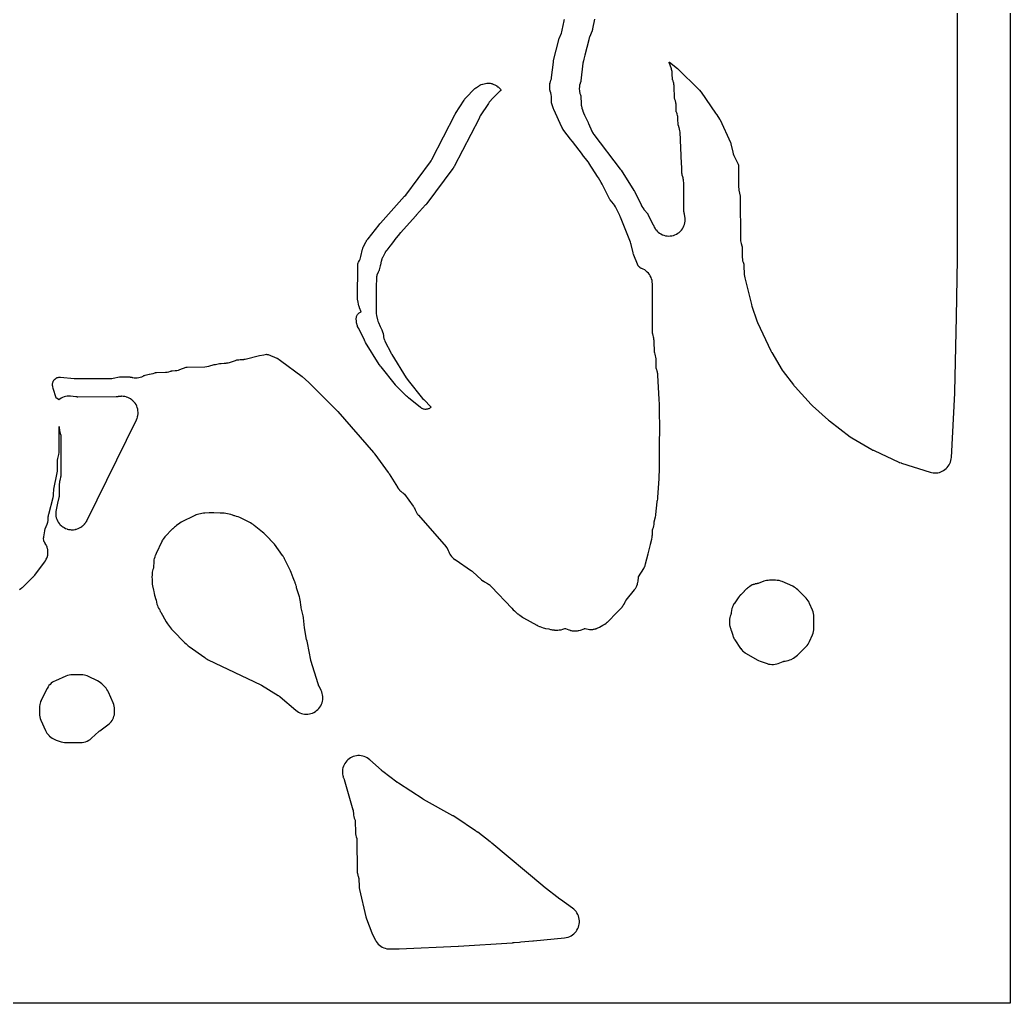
# Model space of a CAD drawing. Header units: millimetres. Extents: x 0 to 300, y 0 to 300.
# Drawn here: x 148.9 to 299.9, y 0 to 150 of the extents above; entities that cross this region are included whole.
import ezdxf

# ---------------------------------------------------------------- set-up
doc = ezdxf.new("R2010")
doc.units = ezdxf.units.MM
doc.layers.add('CUT', color=7, linetype='CONTINUOUS')

msp = doc.modelspace()

# ---------------------------------------------------------------- linework, layer by layer
at = {"layer": 'CUT'}
for points in [[(299.91, 299.94), (299.91, 0.06), (299.91, 0.05), (299.91, 0.02), (299.91, 0.01), (299.9, 0), (299.89, 0), (299.86, 0), (299.85, 0), (0.06, 0), (0.05, 0), (0.02, 0), (0.01, 0), (0.01, 0.01), (0, 0.01), (0, 0.02), (0, 0.05), (0, 0.06), (0, 299.94)], [(236.5, 150.1), (236.22, 148.61), (236.21, 148.57), (236.21, 148.56), (236.2, 148.55), (236.19, 148.5), (236.19, 148.48), (236.19, 148.47), (236.19, 148.46), (236.18, 148.45), (236.18, 148.43), (236.18, 148.42), (236.17, 148.38), (236.16, 148.37), (236.16, 148.36), (236.14, 148.31), (235.76, 147.35), (235.73, 147.27), (235.65, 147.02), (235.63, 146.95), (235.04, 144.59), (234.94, 144.19), (234.89, 144.01), (234.82, 143.73), (234.82, 143.72), (234.76, 143.4), (234.44, 140.67), (234.44, 140.65), (234.44, 140.63), (234.43, 140.61), (234.43, 140.59), (234.42, 140.56), (234.42, 140.55), (234.41, 140.54), (234.41, 140.53), (234.41, 140.52), (234.4, 140.5), (234.39, 140.49), (234.34, 140.36), (234.33, 140.33), (234.33, 140.32), (234.33, 140.31), (234.32, 140.28), (234.31, 140.26), (234.25, 140.03), (234.25, 140.02), (234.25, 140), (234.24, 139.99), (234.24, 139.98), (234.24, 139.97), (234.21, 139.78), (234.21, 139.77), (234.2, 139.53), (234.2, 139.51), (234.2, 139.45), (234.2, 139.44), (234.21, 139.22), (234.22, 139.21), (234.22, 139.2), (234.22, 139.19), (234.22, 139.17), (234.22, 139.16), (234.22, 139.14), (234.24, 138.99), (234.26, 138.91), (234.3, 138.76), (234.33, 138.66), (234.37, 138.54), (234.42, 138.42), (234.42, 138.41), (234.43, 138.4), (234.43, 138.39), (234.43, 138.38), (234.43, 138.36), (234.43, 138.34), (234.43, 138.31), (234.47, 137.24), (234.49, 137), (234.5, 136.94), (234.51, 136.91), (234.52, 136.88), (234.52, 136.86), (234.54, 136.76), (234.57, 136.65), (234.57, 136.64), (234.57, 136.63), (234.58, 136.59), (234.6, 136.52), (234.68, 136.27), (234.74, 136.09), (234.75, 136.06), (234.76, 136.05), (234.85, 135.82), (234.96, 135.58), (235, 135.49), (235.01, 135.46), (235.19, 135.06), (235.53, 134.31), (235.54, 134.3), (235.55, 134.27), (235.6, 134.16), (236.13, 132.99), (236.13, 132.98), (236.26, 132.74), (236.26, 132.73), (236.42, 132.5), (236.43, 132.49), (240.45, 127.24), (240.55, 127.1), (240.56, 127.08), (242.53, 123.98), (242.55, 123.96), (242.57, 123.93), (242.6, 123.87), (242.61, 123.84), (243.64, 121.76), (243.71, 121.62), (243.72, 121.6), (243.73, 121.59), (243.73, 121.58), (243.75, 121.54), (243.87, 121.34), (243.87, 121.33), (244.02, 121.13), (244.04, 121.11), (244.06, 121.08), (244.16, 120.96), (244.58, 120.45), (244.59, 120.44), (244.6, 120.42), (244.62, 120.4), (244.63, 120.39), (244.65, 120.36), (244.65, 120.35), (244.66, 120.33), (244.67, 120.31), (245.47, 118.71), (245.5, 118.66), (245.51, 118.64), (245.53, 118.59), (245.55, 118.55), (245.62, 118.39), (245.63, 118.37), (245.72, 118.22), (245.74, 118.19), (245.75, 118.18), (245.75, 118.17), (245.76, 118.16), (245.89, 117.98), (245.9, 117.96), (246.06, 117.77), (246.24, 117.6), (246.44, 117.46), (246.65, 117.33), (246.87, 117.22), (247.1, 117.13), (247.34, 117.07), (247.58, 117.03), (247.83, 117.02), (248.07, 117.03), (248.32, 117.06), (248.56, 117.12), (248.79, 117.2), (249.01, 117.31), (249.22, 117.43), (249.42, 117.58), (249.61, 117.74), (249.77, 117.92), (249.92, 118.12), (250.05, 118.33), (250.15, 118.55), (250.24, 118.78), (250.3, 119.02), (250.34, 119.26), (250.35, 119.51), (250.34, 119.75), (250.3, 120), (250.3, 120.01), (250.24, 120.33), (250.22, 120.44), (250.21, 120.47), (250.17, 120.68), (250.17, 120.69), (250.17, 120.71), (250.16, 120.72), (250.16, 120.74), (250.16, 120.76), (250.16, 120.77), (250.16, 120.78), (250.16, 120.8), (250.16, 120.82), (250.16, 120.94), (250.16, 121.06), (250.15, 121.26), (250.14, 122.49), (250.12, 125.16), (250.12, 125.18), (250.11, 125.38), (250.11, 125.39), (250.11, 125.41), (250.1, 125.49), (250.09, 125.56), (250.08, 125.57), (250.08, 125.58), (250.08, 125.59), (250.07, 125.64), (250.05, 125.71), (250.03, 125.8), (250.03, 125.82), (250.03, 125.83), (250.02, 125.87), (249.97, 126.04), (249.93, 126.19), (249.91, 126.24), (249.9, 126.28), (249.89, 126.32), (249.89, 126.33), (249.89, 126.34), (249.88, 126.35), (249.88, 126.38), (249.88, 126.41), (249.87, 126.42), (249.87, 126.43), (249.87, 126.45), (249.87, 126.49), (249.87, 126.5), (249.87, 126.53), (249.87, 126.54), (249.87, 126.55), (249.86, 126.56), (249.86, 126.58), (249.86, 126.59), (249.85, 126.84), (249.84, 127.12), (249.82, 127.5), (249.79, 128.1), (249.56, 132.88), (249.55, 133.04), (249.5, 133.3), (249.43, 133.56), (249.41, 133.62), (249.4, 133.63), (249.36, 133.76), (249.31, 133.87), (249.3, 133.88), (249.3, 133.89), (249.3, 133.9), (249.3, 133.91), (249.29, 133.92), (249.29, 133.93), (249.28, 133.95), (249.28, 133.96), (249.28, 133.97), (249.28, 133.98), (249.28, 134), (249.28, 134.02), (249.25, 134.86), (249.25, 134.87), (249.25, 134.88), (249.25, 134.94), (249.25, 134.96), (249.24, 135.14), (249.23, 135.18), (249.22, 135.24), (249.22, 135.26), (249.21, 135.28), (249.2, 135.34), (249.19, 135.4), (249.13, 135.62), (249.13, 135.63), (249.12, 135.66), (249.06, 135.83), (249.03, 135.9), (249.02, 135.92), (249.01, 135.93), (249.01, 135.94), (249.01, 135.95), (249, 135.96), (249, 135.97), (249, 135.98), (248.99, 135.98), (248.99, 135.99), (248.99, 136), (248.99, 136.01), (248.99, 136.02), (248.99, 136.04), (248.99, 136.05), (248.99, 136.07), (248.99, 136.09), (248.98, 136.43), (248.97, 136.69), (248.97, 136.74), (248.96, 136.83), (248.96, 136.92), (248.96, 136.93), (248.96, 136.99), (248.96, 137), (248.95, 137.18), (248.94, 137.23), (248.94, 137.24), (248.94, 137.25), (248.93, 137.27), (248.92, 137.34), (248.92, 137.35), (248.91, 137.42), (248.88, 137.55), (248.85, 137.66), (248.79, 137.82), (248.77, 137.89), (248.72, 138.01), (248.71, 138.03), (248.71, 138.04), (248.7, 138.05), (248.7, 138.06), (248.7, 138.07), (248.7, 138.08), (248.7, 138.09), (248.7, 138.13), (248.7, 138.15), (248.7, 138.34), (248.67, 139.57), (248.67, 139.63), (248.66, 139.71), (248.66, 139.76), (248.66, 139.8), (248.66, 139.83), (248.66, 139.85), (248.66, 139.86), (248.66, 139.87), (248.66, 139.88), (248.65, 140.07), (248.65, 140.08), (248.64, 140.09), (248.64, 140.1), (248.64, 140.12), (248.64, 140.15), (248.63, 140.19), (248.62, 140.22), (248.62, 140.24), (248.6, 140.34), (248.6, 140.35), (248.6, 140.37), (248.59, 140.42), (248.51, 140.69), (248.47, 140.77), (248.46, 140.78), (248.46, 140.79), (248.46, 140.8), (248.44, 140.85), (248.43, 140.86), (248.43, 140.87), (248.42, 140.9), (248.42, 140.91), (248.41, 140.91), (248.41, 140.92), (248.41, 140.93), (248.41, 140.94), (248.41, 140.95), (248.41, 140.96), (248.37, 141.72), (248.37, 141.74), (248.37, 141.81), (248.37, 141.82), (248.37, 141.83), (248.36, 142), (248.35, 142.03), (248.35, 142.04), (248.34, 142.09), (248.34, 142.11), (248.34, 142.13), (248.32, 142.25), (248.29, 142.33), (248.28, 142.38), (248.26, 142.45), (248.25, 142.5), (247.92, 143.5), (247.92, 143.51), (247.92, 143.52), (247.92, 143.53), (247.92, 143.55), (247.93, 143.54), (247.94, 143.54), (249.16, 142.59), (252.47, 139.33), (252.52, 139.28), (252.52, 139.27), (252.75, 138.99), (252.78, 138.95), (254.97, 135.76), (255.11, 135.56), (255.16, 135.51), (255.17, 135.5), (255.18, 135.49), (255.19, 135.48), (255.6, 134.82), (255.62, 134.8), (255.65, 134.74), (255.66, 134.73), (257.26, 131.27), (257.3, 131.17), (257.31, 131.15), (257.33, 131.06), (257.61, 129.83), (257.69, 129.57), (257.78, 129.32), (258.41, 127.99), (258.42, 127.96), (258.43, 127.94), (258.45, 127.9), (258.46, 127.88), (258.46, 127.87), (258.46, 127.86), (258.46, 127.85), (258.46, 127.82), (258.46, 127.76), (258.5, 124.46), (258.51, 124.23), (258.55, 123.99), (258.73, 123.12), (258.74, 123.07), (258.74, 123.05), (258.74, 123.03), (258.75, 123), (258.75, 122.96), (258.75, 122.94), (258.79, 116.53), (258.8, 116.31), (258.83, 116.08), (258.89, 115.86), (258.99, 115.5), (259.02, 115.39), (259.02, 115.37), (259.02, 115.34), (259.05, 113.75), (259.07, 113.5), (259.11, 113.25), (259.18, 113.01), (259.28, 112.72), (259.28, 112.71), (259.29, 112.68), (259.3, 112.63), (259.3, 112.62), (259.3, 112.59), (259.3, 112.53), (259.35, 111.15), (259.38, 110.89), (259.43, 110.63), (260.45, 106.59), (260.46, 106.51), (260.52, 106.33), (261.27, 104.09), (261.38, 103.82), (263.4, 99.51), (263.52, 99.28), (263.55, 99.23), (265.16, 96.58), (265.31, 96.36), (266.88, 94.31), (266.94, 94.21), (267.11, 94.01), (269.55, 91.31), (269.75, 91.11), (272.22, 88.94), (272.35, 88.83), (275.52, 86.41), (275.78, 86.24), (278.82, 84.46), (278.96, 84.38), (278.98, 84.37), (278.99, 84.37), (279.04, 84.34), (279.05, 84.33), (279.06, 84.33), (279.15, 84.28), (282.95, 82.51), (282.98, 82.5), (283, 82.49), (283.26, 82.4), (283.31, 82.38), (287.69, 81), (287.92, 80.93), (288.16, 80.9), (288.39, 80.88), (288.4, 80.88), (288.63, 80.89), (288.64, 80.89), (288.87, 80.92), (289.11, 80.97), (289.33, 81.05), (289.55, 81.14), (289.76, 81.26), (289.96, 81.39), (290.14, 81.55), (290.31, 81.72), (290.46, 81.91), (290.59, 82.11), (290.7, 82.32), (290.8, 82.54), (290.86, 82.77), (290.91, 83.01), (290.94, 83.25), (291.47, 93.07), (291.47, 93.2), (291.47, 93.22), (291.47, 93.23), (291.7, 104.71), (291.88, 113.47), (291.88, 113.52), (291.89, 159.26)], [(148.82, 63.12), (149.05, 63.25), (149.19, 63.37), (149.25, 63.41), (149.26, 63.41), (149.34, 63.48), (149.38, 63.51), (149.44, 63.57), (149.45, 63.58), (149.46, 63.58), (149.56, 63.68), (150.66, 64.76), (150.83, 64.93), (150.84, 64.94), (150.93, 65.03), (150.94, 65.04), (150.95, 65.05), (150.97, 65.08), (151.03, 65.15), (151.17, 65.31), (152.66, 67.28), (152.8, 67.48), (152.91, 67.69), (152.92, 67.72), (153.01, 67.9), (153.08, 68.13), (153.09, 68.2), (153.13, 68.36), (153.14, 68.45), (153.16, 68.6), (153.16, 68.7), (153.17, 68.83), (153.16, 68.95), (153.16, 68.96), (153.16, 68.98), (153.15, 69.07), (153.13, 69.21), (153.12, 69.31), (153.06, 69.54), (152.99, 69.7), (152.97, 69.76), (152.9, 69.91), (152.89, 69.93), (152.89, 69.94), (152.87, 69.97), (152.77, 70.14), (152.76, 70.15), (152.75, 70.17), (152.75, 70.18), (152.71, 70.23), (152.7, 70.24), (152.7, 70.25), (152.69, 70.26), (152.68, 70.28), (152.65, 70.33), (152.63, 70.36), (152.62, 70.38), (152.61, 70.39), (152.58, 70.47), (152.57, 70.5), (152.55, 70.56), (152.53, 70.63), (152.52, 70.65), (152.51, 70.81), (152.5, 70.87), (152.5, 70.92), (152.51, 70.97), (152.52, 71.05), (152.53, 71.13), (152.68, 72.07), (152.68, 72.08), (152.69, 72.12), (152.7, 72.15), (152.71, 72.22), (152.73, 72.29), (152.75, 72.33), (152.75, 72.34), (153.05, 73.09), (153.13, 73.35), (153.19, 73.62), (153.22, 73.89), (153.23, 74.24), (153.24, 74.29), (153.24, 74.3), (153.25, 74.37), (153.26, 74.42), (153.28, 74.5), (153.29, 74.57), (153.96, 77.12), (154.01, 77.37), (154.04, 77.63), (154.07, 78.36), (154.08, 78.43), (154.08, 78.46), (154.09, 78.52), (154.11, 78.62), (154.11, 78.65), (154.12, 78.67), (154.55, 80.64), (154.59, 80.89), (154.61, 81.14), (154.64, 82.75), (154.64, 82.82), (154.65, 82.94), (154.65, 82.95), (154.66, 83.05), (154.66, 83.07), (154.67, 83.1), (154.81, 83.68), (154.86, 83.98), (154.88, 84.28), (154.87, 87.96), (154.88, 87.92), (154.88, 87.9), (154.88, 87.86), (154.89, 87.81), (154.89, 87.8), (154.89, 87.77), (154.89, 87.74), (154.89, 87.72), (154.89, 87.7), (154.89, 87.67), (154.91, 87.5), (154.91, 87.48), (154.92, 87.43), (154.92, 87.42), (154.93, 87.4), (154.94, 87.36), (154.94, 87.35), (154.95, 87.31), (154.95, 87.3), (154.95, 87.28), (154.97, 87.22), (154.97, 87.21), (154.97, 87.2), (154.98, 87.19), (154.98, 87.18), (154.99, 87.15), (155, 87.1), (155.1, 86.77), (155.11, 86.73), (155.11, 86.72), (155.12, 86.68), (155.13, 86.65), (155.14, 86.64), (155.14, 86.63), (155.15, 86.59), (155.15, 86.57), (155.15, 86.56), (155.15, 86.55), (155.15, 86.53), (155.15, 86.5), (155.16, 80.59), (155.16, 80.58), (155.16, 80.55), (155.16, 80.54), (155.15, 80.5), (155.15, 80.49), (155.15, 80.47), (155.15, 80.46), (155.14, 80.45), (155.14, 80.44), (155.12, 80.36), (155.12, 80.34), (155.11, 80.32), (155.11, 80.31), (155.11, 80.3), (155.1, 80.27), (155.09, 80.21), (155.08, 80.17), (155.04, 79.99), (154.98, 79.74), (154.97, 79.71), (154.97, 79.7), (154.97, 79.69), (154.96, 79.68), (154.95, 79.61), (154.92, 79.45), (154.92, 79.44), (154.92, 79.43), (154.92, 79.42), (154.9, 79.18), (154.9, 79.15), (154.88, 78.18), (154.88, 78.05), (154.87, 77.91), (154.87, 77.83), (154.86, 77.3), (154.86, 77.28), (154.86, 77.26), (154.86, 77.23), (154.86, 77.22), (154.85, 77.21), (154.85, 77.18), (154.84, 77.16), (154.65, 76.29), (154.42, 75.26), (154.38, 75.02), (154.36, 74.77), (154.36, 74.72), (154.37, 74.66), (154.37, 74.58), (154.37, 74.53), (154.38, 74.48), (154.39, 74.39), (154.39, 74.34), (154.4, 74.28), (154.45, 74.04), (154.53, 73.81), (154.63, 73.59), (154.75, 73.37), (154.89, 73.17), (154.98, 73.07), (155.01, 73.04), (155.06, 72.99), (155.18, 72.87), (155.23, 72.82), (155.25, 72.81), (155.26, 72.8), (155.3, 72.77), (155.43, 72.67), (155.64, 72.54), (155.86, 72.43), (156.09, 72.34), (156.1, 72.33), (156.14, 72.32), (156.32, 72.27), (156.56, 72.23), (156.69, 72.22), (156.76, 72.22), (156.81, 72.22), (156.94, 72.22), (157.06, 72.22), (157.3, 72.25), (157.34, 72.26), (157.35, 72.27), (157.36, 72.27), (157.39, 72.28), (157.54, 72.31), (157.77, 72.39), (158, 72.49), (158.21, 72.61), (158.22, 72.61), (158.27, 72.65), (158.28, 72.66), (158.3, 72.68), (158.34, 72.7), (158.37, 72.72), (158.38, 72.73), (158.41, 72.75), (158.49, 72.82), (158.5, 72.83), (158.51, 72.84), (158.52, 72.85), (158.53, 72.86), (158.55, 72.87), (158.59, 72.91), (158.61, 72.93), (158.65, 72.97), (158.68, 73), (158.68, 73.01), (158.69, 73.02), (158.71, 73.04), (158.73, 73.06), (158.76, 73.09), (158.77, 73.1), (158.77, 73.11), (158.79, 73.14), (158.82, 73.17), (158.83, 73.18), (158.84, 73.19), (158.85, 73.21), (158.91, 73.29), (158.95, 73.35), (158.96, 73.36), (158.98, 73.39), (159.01, 73.44), (159.02, 73.46), (159.04, 73.49), (159.05, 73.5), (159.08, 73.55), (159.08, 73.56), (159.08, 73.57), (159.1, 73.6), (159.11, 73.61), (159.13, 73.65), (159.15, 73.69), (166.66, 88.96), (166.66, 88.97), (166.69, 89.05), (166.71, 89.09), (166.72, 89.1), (166.74, 89.14), (166.76, 89.19), (166.82, 89.38), (166.83, 89.41), (166.83, 89.42), (166.83, 89.43), (166.83, 89.44), (166.84, 89.45), (166.85, 89.49), (166.89, 89.66), (166.91, 89.88), (166.91, 89.89), (166.91, 89.9), (166.92, 90.13), (166.92, 90.14), (166.9, 90.37), (166.9, 90.38), (166.86, 90.6), (166.86, 90.62), (166.82, 90.76), (166.81, 90.78), (166.8, 90.8), (166.79, 90.84), (166.79, 90.85), (166.79, 90.86), (166.71, 91.08), (166.6, 91.3), (166.47, 91.51), (166.32, 91.7), (166.17, 91.85), (166.15, 91.87), (166.11, 91.9), (166.04, 91.96), (166, 92), (165.99, 92.01), (165.97, 92.03), (165.82, 92.14), (165.8, 92.15), (165.79, 92.16), (165.77, 92.17), (165.56, 92.3), (165.37, 92.38), (165.34, 92.4), (165.15, 92.46), (165.11, 92.47), (164.91, 92.52), (164.87, 92.53), (164.78, 92.54), (164.77, 92.54), (164.76, 92.54), (164.68, 92.55), (164.67, 92.55), (164.66, 92.56), (164.65, 92.56), (164.63, 92.56), (164.44, 92.57), (164.39, 92.57), (164.37, 92.57), (164.35, 92.56), (164.32, 92.56), (164.29, 92.56), (164.27, 92.56), (164.24, 92.56), (164.2, 92.56), (164.19, 92.56), (164.18, 92.56), (164.16, 92.55), (164.14, 92.55), (164.1, 92.55), (163.96, 92.53), (163.9, 92.52), (163.82, 92.5), (163.78, 92.49), (163.77, 92.49), (163.74, 92.48), (163.73, 92.48), (163.71, 92.48), (163.68, 92.47), (163.66, 92.47), (163.65, 92.47), (163.64, 92.47), (163.62, 92.47), (163.57, 92.47), (157.71, 92.46), (157.68, 92.46), (157.65, 92.46), (157.64, 92.46), (157.63, 92.47), (157.62, 92.47), (157.6, 92.47), (157.59, 92.47), (157.58, 92.47), (157.56, 92.47), (157.47, 92.48), (157.42, 92.49), (156.6, 92.57), (156.36, 92.58), (156.11, 92.57), (155.87, 92.53), (155.63, 92.47), (155.4, 92.39), (155.17, 92.28), (154.96, 92.15), (154.82, 92.04), (154.76, 92.09), (154.56, 92.22), (154.47, 92.27), (154.43, 92.29), (154.41, 92.31), (154.41, 92.32), (153.99, 93.76), (153.99, 93.77), (153.98, 93.81), (153.92, 94), (153.9, 94.12), (153.89, 94.15), (153.88, 94.2), (153.87, 94.26), (153.87, 94.32), (153.87, 94.44), (153.87, 94.48), (153.88, 94.52), (153.88, 94.53), (153.91, 94.65), (153.92, 94.69), (153.95, 94.77), (153.95, 94.79), (153.96, 94.82), (153.96, 94.83), (153.98, 94.86), (154.01, 94.91), (154.03, 94.95), (154.07, 95), (154.07, 95.01), (154.17, 95.12), (154.19, 95.15), (154.21, 95.16), (154.22, 95.18), (154.25, 95.2), (154.36, 95.3), (154.37, 95.3), (154.42, 95.34), (154.43, 95.34), (154.48, 95.37), (154.5, 95.38), (154.51, 95.39), (154.6, 95.42), (154.67, 95.44), (154.74, 95.46), (154.82, 95.48), (154.84, 95.48), (154.94, 95.49), (154.96, 95.49), (155.03, 95.5), (155.07, 95.5), (155.11, 95.49), (157.18, 95.29), (157.42, 95.28), (159.68, 95.28), (159.79, 95.28), (162.66, 95.29), (162.67, 95.29), (162.9, 95.3), (163.13, 95.33), (164.1, 95.52), (164.22, 95.53), (164.29, 95.54), (164.35, 95.54), (164.49, 95.55), (165.61, 95.52), (165.68, 95.52), (165.71, 95.51), (165.85, 95.49), (165.88, 95.49), (165.96, 95.47), (166.03, 95.46), (166.04, 95.46), (166.08, 95.45), (166.1, 95.44), (166.33, 95.4), (166.56, 95.39), (166.8, 95.4), (167.03, 95.43), (167.26, 95.48), (167.48, 95.55), (167.7, 95.65), (167.8, 95.72), (167.81, 95.72), (167.84, 95.73), (167.86, 95.74), (167.87, 95.75), (167.9, 95.75), (168.01, 95.78), (168.63, 95.95), (168.64, 95.95), (168.92, 95.98), (169.2, 96.05), (169.46, 96.14), (169.5, 96.16), (169.54, 96.18), (169.56, 96.19), (169.57, 96.19), (169.59, 96.2), (169.6, 96.2), (169.61, 96.2), (169.63, 96.2), (169.67, 96.2), (169.72, 96.2), (171.1, 96.25), (171.11, 96.25), (171.37, 96.27), (171.62, 96.32), (171.63, 96.32), (171.87, 96.4), (171.95, 96.43), (171.96, 96.44), (172.03, 96.46), (172.07, 96.47), (172.12, 96.48), (172.13, 96.48), (172.55, 96.5), (172.81, 96.53), (173.06, 96.58), (173.3, 96.65), (174.23, 97), (174.24, 97), (174.26, 97.01), (174.28, 97.01), (174.41, 97.02), (177.12, 97.09), (177.42, 97.12), (177.7, 97.17), (178.52, 97.4), (178.68, 97.44), (178.7, 97.44), (178.71, 97.44), (179.15, 97.54), (179.31, 97.59), (179.33, 97.59), (179.34, 97.59), (179.36, 97.59), (179.56, 97.6), (179.59, 97.6), (180.06, 97.62), (180.1, 97.62), (180.34, 97.64), (180.36, 97.64), (180.46, 97.66), (180.59, 97.68), (180.62, 97.69), (180.66, 97.7), (180.84, 97.75), (181.78, 98.05), (181.88, 98.08), (181.99, 98.12), (182.01, 98.13), (182.02, 98.13), (182.04, 98.13), (182.09, 98.13), (182.14, 98.13), (182.2, 98.14), (182.27, 98.14), (182.51, 98.16), (182.58, 98.16), (182.83, 98.18), (182.98, 98.21), (183.03, 98.21), (183.07, 98.22), (183.23, 98.26), (185.44, 98.82), (186.08, 98.92), (186.28, 98.95), (186.48, 98.98), (186.49, 98.98), (186.5, 98.98), (186.54, 98.97), (186.56, 98.97), (186.64, 98.96), (186.75, 98.95), (186.76, 98.95), (186.77, 98.95), (188.06, 98.41), (188.13, 98.38), (188.14, 98.38), (188.17, 98.36), (188.19, 98.35), (188.22, 98.33), (188.23, 98.33), (188.5, 98.13), (188.52, 98.12), (188.53, 98.11), (188.55, 98.1), (188.66, 98.02), (191.92, 95.57), (192.95, 94.67), (192.96, 94.67), (197.39, 90.23), (202.83, 83.99), (202.84, 83.98), (202.87, 83.95), (202.9, 83.91), (202.91, 83.9), (202.91, 83.89), (202.93, 83.87), (202.94, 83.86), (202.95, 83.85), (202.96, 83.84), (202.96, 83.83), (202.97, 83.82), (203.03, 83.75), (205.06, 80.97), (205.12, 80.9), (205.14, 80.87), (205.15, 80.86), (205.22, 80.76), (206.47, 78.69), (206.48, 78.68), (206.62, 78.47), (206.78, 78.28), (206.79, 78.27), (206.96, 78.1), (206.98, 78.08), (207.09, 78), (207.13, 77.97), (207.15, 77.95), (207.16, 77.94), (207.19, 77.92), (207.21, 77.91), (207.3, 77.84), (207.32, 77.83), (207.33, 77.82), (207.43, 77.74), (207.44, 77.73), (207.45, 77.71), (207.46, 77.71), (207.49, 77.66), (207.52, 77.62), (208.87, 75.83), (208.89, 75.8), (208.91, 75.77), (208.93, 75.74), (209.04, 75.58), (209.04, 75.57), (209.05, 75.56), (209.05, 75.55), (209.08, 75.49), (209.16, 75.26), (209.25, 75.05), (209.36, 74.84), (209.37, 74.84), (209.37, 74.83), (209.49, 74.64), (209.5, 74.64), (209.51, 74.63), (209.51, 74.62), (209.63, 74.46), (209.66, 74.43), (213.88, 69.62), (213.92, 69.58), (213.92, 69.57), (213.96, 69.53), (213.98, 69.52), (213.98, 69.51), (213.99, 69.5), (214.01, 69.48), (214.01, 69.47), (214.02, 69.46), (214.03, 69.45), (214.03, 69.43), (214.2, 69.07), (214.21, 69.04), (214.25, 68.97), (214.31, 68.83), (214.33, 68.77), (214.35, 68.73), (214.43, 68.55), (214.45, 68.52), (214.47, 68.49), (214.56, 68.35), (214.57, 68.33), (214.7, 68.16), (214.71, 68.14), (214.85, 67.99), (214.86, 67.98), (214.87, 67.97), (214.88, 67.97), (214.9, 67.95), (215.04, 67.82), (215.23, 67.68), (215.26, 67.66), (217.77, 65.96), (217.87, 65.89), (217.9, 65.86), (219.31, 64.58), (219.51, 64.43), (219.52, 64.42), (219.74, 64.27), (220.21, 64), (220.34, 63.93), (220.37, 63.92), (220.4, 63.9), (220.42, 63.89), (220.44, 63.88), (220.45, 63.88), (220.46, 63.86), (220.47, 63.86), (220.48, 63.85), (220.49, 63.84), (220.5, 63.83), (220.53, 63.8), (220.61, 63.72), (220.62, 63.7), (220.79, 63.52), (223.89, 60.23), (224.14, 60), (224.33, 59.85), (224.36, 59.82), (224.43, 59.74), (224.46, 59.7), (224.48, 59.68), (224.63, 59.55), (224.64, 59.55), (224.64, 59.54), (224.8, 59.41), (224.81, 59.41), (224.82, 59.41), (224.93, 59.33), (224.98, 59.3), (225, 59.28), (225.13, 59.21), (225.14, 59.2), (225.15, 59.19), (225.36, 59.02), (225.53, 58.9), (225.71, 58.79), (227.73, 57.67), (227.74, 57.67), (227.77, 57.64), (227.87, 57.58), (227.89, 57.57), (228.14, 57.47), (228.18, 57.45), (228.69, 57.27), (228.88, 57.21), (229.07, 57.17), (229.56, 57.08), (229.57, 57.08), (229.58, 57.08), (229.79, 57.02), (229.87, 57), (229.92, 56.99), (230.08, 56.96), (230.16, 56.94), (230.33, 56.93), (230.36, 56.93), (230.37, 56.93), (230.41, 56.92), (230.43, 56.92), (230.54, 56.92), (230.64, 56.91), (230.66, 56.91), (230.86, 56.91), (230.95, 56.92), (231.14, 56.93), (231.21, 56.94), (231.42, 56.97), (231.69, 57.05), (231.97, 57.15), (231.99, 57.16), (232, 57.16), (232.01, 57.17), (232.02, 57.17), (232.03, 57.17), (232.04, 57.16), (232.07, 57.15), (232.08, 57.15), (232.09, 57.15), (232.1, 57.14), (232.11, 57.14), (232.63, 56.95), (232.64, 56.94), (232.79, 56.89), (232.86, 56.87), (232.87, 56.87), (232.88, 56.87), (232.88, 56.86), (232.89, 56.86), (232.9, 56.86), (232.94, 56.85), (232.98, 56.84), (233.11, 56.81), (233.12, 56.81), (233.14, 56.81), (233.36, 56.78), (233.42, 56.78), (233.6, 56.78), (233.61, 56.78), (233.67, 56.78), (233.79, 56.79), (233.84, 56.8), (233.85, 56.8), (233.86, 56.8), (233.87, 56.8), (233.88, 56.81), (233.9, 56.81), (233.91, 56.81), (234.09, 56.84), (234.15, 56.85), (234.38, 56.92), (234.92, 57.11), (234.94, 57.12), (234.97, 57.13), (234.98, 57.14), (235.01, 57.15), (235.03, 57.15), (235.04, 57.15), (235.09, 57.14), (235.32, 57.08), (235.55, 57.03), (235.78, 57.01), (235.9, 57.01), (236.02, 57), (236.26, 57.02), (236.37, 57.04), (236.38, 57.04), (236.39, 57.04), (236.49, 57.06), (236.62, 57.1), (236.72, 57.12), (236.73, 57.13), (236.85, 57.17), (236.87, 57.17), (236.93, 57.2), (236.94, 57.2), (236.95, 57.2), (237.01, 57.23), (237.16, 57.29), (237.18, 57.3), (237.27, 57.35), (237.78, 57.64), (237.87, 57.69), (237.88, 57.69), (237.9, 57.7), (237.91, 57.71), (238.11, 57.83), (238.3, 57.97), (238.31, 57.98), (238.32, 57.99), (238.47, 58.13), (238.49, 58.14), (239.97, 59.63), (240.52, 60.18), (240.56, 60.23), (240.68, 60.35), (240.72, 60.41), (240.73, 60.42), (240.76, 60.46), (240.77, 60.48), (240.78, 60.5), (240.82, 60.54), (240.85, 60.58), (240.86, 60.6), (240.88, 60.63), (240.91, 60.68), (240.94, 60.74), (241.01, 60.84), (241.01, 60.85), (241.04, 60.89), (241.26, 61.31), (241.29, 61.36), (241.3, 61.39), (241.31, 61.4), (241.32, 61.41), (241.33, 61.42), (241.33, 61.43), (241.34, 61.44), (241.34, 61.45), (241.35, 61.47), (242.62, 63.06), (242.63, 63.08), (242.77, 63.27), (242.77, 63.28), (242.89, 63.48), (242.9, 63.49), (242.91, 63.51), (242.99, 63.7), (243, 63.72), (243.02, 63.78), (243.07, 63.92), (243.07, 63.94), (243.09, 64.02), (243.1, 64.03), (243.1, 64.05), (243.13, 64.16), (243.16, 64.39), (243.21, 64.91), (243.21, 64.93), (243.21, 64.95), (243.22, 64.96), (243.22, 64.97), (243.23, 64.99), (243.25, 65.03), (243.25, 65.04), (244.02, 66.32), (244.03, 66.33), (244.08, 66.43), (244.14, 66.54), (244.14, 66.55), (244.17, 66.61), (244.24, 66.77), (244.31, 67.01), (244.69, 68.55), (245.04, 69.98), (245.05, 70), (245.25, 70.79), (245.26, 70.84), (245.26, 70.85), (245.3, 71.03), (245.3, 71.07), (245.3, 71.08), (245.3, 71.1), (245.31, 71.13), (245.31, 71.14), (245.32, 71.18), (245.32, 71.19), (245.32, 71.22), (245.32, 71.24), (245.33, 71.25), (245.33, 71.26), (245.33, 71.28), (245.33, 71.3), (245.33, 71.31), (245.34, 71.45), (245.38, 72.15), (245.38, 72.26), (245.38, 72.27), (245.39, 72.28), (245.39, 72.3), (245.4, 72.33), (245.4, 72.34), (245.4, 72.35), (245.41, 72.36), (245.5, 72.58), (245.56, 72.79), (245.6, 73.02), (245.63, 73.24), (245.64, 73.37), (245.64, 73.4), (245.82, 74.18), (245.83, 74.2), (245.86, 74.41), (245.87, 74.48), (245.88, 74.56), (246.06, 76.48), (246.1, 76.62), (246.11, 76.67), (246.16, 76.87), (246.19, 77.12), (246.19, 77.13), (246.19, 77.18), (246.32, 79.26), (246.39, 80.02), (246.4, 80.25), (246.4, 80.57), (246.43, 81.05), (246.43, 81.2), (246.43, 81.27), (246.43, 81.33), (246.44, 81.5), (246.44, 81.64), (246.44, 81.72), (246.44, 81.81), (246.45, 81.99), (246.45, 82), (246.45, 82.13), (246.45, 82.2), (246.45, 82.21), (246.45, 84.35), (246.47, 88.56), (246.47, 88.57), (246.47, 88.67), (246.47, 88.77), (246.45, 89.28), (246.45, 90.21), (246.45, 90.27), (246.45, 90.39), (246.43, 90.78), (246.43, 90.79), (246.43, 90.81), (246.43, 91.08), (246.43, 91.09), (246.42, 91.35), (246.41, 91.44), (246.41, 91.58), (246.41, 91.59), (246.39, 91.9), (246.37, 92.07), (246.19, 95.81), (246.16, 96.08), (246.15, 96.1), (246.12, 96.24), (246.11, 96.29), (246.1, 96.34), (246.1, 96.36), (246.06, 96.48), (246.04, 96.54), (246.02, 96.6), (246.02, 96.61), (245.99, 96.69), (245.98, 96.71), (245.97, 96.75), (245.96, 96.76), (245.96, 96.77), (245.94, 96.81), (245.94, 96.82), (245.93, 96.82), (245.93, 96.83), (245.93, 96.84), (245.93, 96.85), (245.93, 96.89), (245.93, 96.91), (245.93, 96.94), (245.9, 98.28), (245.88, 98.52), (245.84, 98.76), (245.78, 98.99), (245.7, 99.21), (245.68, 99.25), (245.66, 99.33), (245.66, 99.36), (245.61, 100.92), (245.61, 100.93), (245.61, 100.99), (245.6, 101.15), (245.6, 101.17), (245.59, 101.18), (245.59, 101.19), (245.59, 101.21), (245.59, 101.22), (245.59, 101.23), (245.59, 101.26), (245.57, 101.37), (245.56, 101.42), (245.56, 101.43), (245.55, 101.44), (245.55, 101.45), (245.55, 101.46), (245.55, 101.47), (245.54, 101.52), (245.52, 101.59), (245.45, 101.89), (245.41, 102.02), (245.41, 102.03), (245.39, 102.09), (245.39, 102.12), (245.38, 102.13), (245.38, 102.14), (245.38, 102.15), (245.38, 102.2), (245.38, 102.21), (245.34, 109.73), (245.33, 109.98), (245.29, 110.23), (245.22, 110.48), (245.14, 110.71), (245.02, 110.94), (244.89, 111.15), (244.74, 111.35), (244.56, 111.53), (244.37, 111.69), (244.17, 111.84), (243.95, 111.96), (243.72, 112.06), (243.66, 112.08), (243.6, 112.11), (243.59, 112.12), (243.57, 112.13), (243.5, 112.18), (243.41, 112.25), (243.39, 112.27), (243.38, 112.28), (243.29, 112.37), (243.28, 112.38), (243.27, 112.39), (243.26, 112.39), (243.25, 112.41), (243.23, 112.45), (243.2, 112.49), (243.16, 112.56), (243.15, 112.58), (243.14, 112.59), (243.12, 112.62), (243.11, 112.65), (243.1, 112.66), (243.08, 112.71), (242.52, 114.1), (242.5, 114.16), (242.49, 114.19), (242.42, 114.42), (242.42, 114.43), (242.13, 115.71), (242.08, 115.9), (242.01, 116.08), (240.47, 119.92), (240.39, 120.11), (240.37, 120.15), (239.7, 121.49), (239.56, 121.72), (239.4, 121.94), (238.93, 122.52), (238.92, 122.53), (238.88, 122.59), (238.81, 122.69), (238.74, 122.81), (237.7, 124.94), (237.56, 125.18), (237.12, 125.87), (237.12, 125.88), (237.11, 125.89), (237, 126.08), (235.71, 128.09), (235.71, 128.1), (235.69, 128.12), (235.53, 128.35), (235.53, 128.36), (234.71, 129.42), (234.69, 129.45), (233.17, 131.42), (233.11, 131.5), (232.87, 131.8), (231.84, 133.14), (231.76, 133.25), (231.75, 133.27), (231.74, 133.28), (231.73, 133.29), (231.72, 133.31), (231.71, 133.33), (231.65, 133.42), (231.63, 133.45), (231.63, 133.46), (231.62, 133.48), (231.56, 133.6), (230.32, 136.32), (230.28, 136.42), (230.26, 136.49), (230.24, 136.54), (230.24, 136.55), (230.03, 137.2), (229.98, 137.35), (229.98, 137.36), (229.98, 137.38), (229.97, 137.47), (229.97, 137.55), (229.94, 138.32), (229.91, 138.59), (229.86, 138.86), (229.77, 139.12), (229.77, 139.13), (229.75, 139.2), (229.74, 139.2), (229.72, 139.29), (229.72, 139.3), (229.72, 139.31), (229.72, 139.39), (229.71, 139.54), (229.71, 140.15), (229.72, 140.26), (229.71, 140.24), (229.73, 140.35), (229.76, 140.44), (229.8, 140.56), (229.88, 140.78), (229.94, 140.99), (229.97, 141.22), (230.25, 143.54), (230.25, 143.6), (230.27, 143.68), (230.29, 143.81), (231.08, 146.95), (231.09, 146.95), (231.1, 146.99), (231.1, 147.03), (231.14, 147.13), (231.47, 147.95), (231.55, 148.18), (231.61, 148.42), (231.88, 149.86), (231.91, 149.98), (231.93, 150.05)]]:
    msp.add_lwpolyline(points, dxfattribs=at)
for points in [[(200.93, 105.47), (200.96, 105.48), (200.7, 106.08), (200.66, 106.17), (200.64, 106.21), (200.62, 106.29), (200.6, 106.37), (200.42, 107.16), (200.4, 107.27), (200.39, 107.34), (200.38, 107.42), (200.38, 107.46), (200.37, 107.56), (200.41, 112.48), (200.41, 112.54), (200.42, 112.57), (200.42, 112.6), (200.42, 112.65), (200.42, 112.66), (200.45, 112.81), (200.45, 112.84), (200.47, 112.88), (200.48, 112.92), (200.52, 113.01), (200.53, 113.03), (200.67, 113.3), (200.76, 113.49), (200.83, 113.69), (200.89, 113.89), (201.14, 115.01), (201.14, 115.02), (201.17, 115.12), (201.2, 115.2), (201.21, 115.22), (201.25, 115.3), (201.25, 115.31), (201.7, 116.2), (201.74, 116.26), (201.77, 116.32), (201.86, 116.43), (201.86, 116.44), (201.93, 116.53), (201.96, 116.57), (201.98, 116.6), (203.67, 118.73), (203.76, 118.86), (203.79, 118.89), (203.79, 118.9), (203.81, 118.92), (203.83, 118.95), (203.86, 118.98), (207.57, 123.08), (207.73, 123.27), (211.49, 128.34), (211.6, 128.51), (211.7, 128.68), (215.28, 135.62), (215.3, 135.65), (215.3, 135.66), (215.33, 135.71), (216.62, 137.74), (216.69, 137.84), (216.72, 137.89), (216.77, 137.95), (216.87, 138.06), (218.29, 139.51), (218.32, 139.54), (218.37, 139.58), (218.44, 139.63), (218.45, 139.64), (218.51, 139.68), (218.81, 139.86), (218.93, 139.93), (218.99, 139.97), (219.05, 140.02), (219.07, 140.03), (219.11, 140.06), (219.15, 140.08), (219.23, 140.11), (219.45, 140.17), (219.48, 140.18), (219.5, 140.19), (220.12, 140.32), (220.18, 140.33), (220.23, 140.34), (220.29, 140.35), (220.42, 140.36), (220.44, 140.36), (220.48, 140.36), (220.57, 140.34), (220.62, 140.34), (220.75, 140.3), (220.77, 140.3), (220.87, 140.26), (220.9, 140.25), (220.98, 140.22), (221.52, 139.96), (221.61, 139.91), (221.62, 139.9), (221.79, 139.79), (221.8, 139.78), (221.81, 139.77), (221.9, 139.71), (221.92, 139.69), (221.95, 139.67), (221.95, 139.66), (222.28, 139.33), (222.28, 139.32), (222.29, 139.32), (222.29, 139.31), (222.25, 139.28), (222.21, 139.24), (222.16, 139.19), (222.14, 139.17), (222.08, 139.1), (222.06, 139.09), (222.04, 139.08), (220.81, 137.82), (220.75, 137.75), (220.71, 137.71), (220.68, 137.68), (220.66, 137.66), (220.65, 137.65), (220.48, 137.46), (220.4, 137.34), (220.39, 137.33), (220.38, 137.32), (220.33, 137.25), (219.1, 135.33), (219.04, 135.21), (219, 135.15), (218.97, 135.09), (218.96, 135.07), (218.95, 135.05), (218.95, 135.04), (218.94, 135.02), (218.91, 134.96), (215.11, 127.61), (215.08, 127.56), (215.05, 127.51), (215.04, 127.5), (215.04, 127.49), (215.03, 127.48), (215.02, 127.46), (215, 127.44), (214.99, 127.43), (214.99, 127.42), (214.98, 127.41), (214.97, 127.4), (214.95, 127.37), (214.93, 127.34), (214.91, 127.31), (210.96, 121.99), (210.93, 121.95), (210.92, 121.93), (210.91, 121.92), (210.89, 121.9), (210.88, 121.89), (210.87, 121.88), (210.85, 121.86), (210.83, 121.84), (210.79, 121.79), (210.79, 121.78), (210.77, 121.76), (209.39, 120.24), (209.32, 120.16), (209.29, 120.13), (209.28, 120.12), (206.91, 117.51), (206.9, 117.49), (206.79, 117.37), (206.79, 117.36), (206.09, 116.47), (205.99, 116.34), (205.88, 116.2), (205.82, 116.13), (205.71, 115.99), (205.5, 115.72), (205.34, 115.51), (205.29, 115.45), (204.83, 114.86), (204.81, 114.83), (204.73, 114.72), (204.72, 114.71), (204.7, 114.69), (204.68, 114.66), (204.67, 114.64), (204.67, 114.63), (204.62, 114.54), (204.59, 114.49), (204.58, 114.47), (204.56, 114.45), (204.55, 114.43), (204.55, 114.42), (204.22, 113.77), (204.21, 113.76), (204.12, 113.57), (204.11, 113.54), (204.11, 113.53), (204.11, 113.52), (204.1, 113.49), (204.09, 113.46), (204.08, 113.45), (204.05, 113.38), (204.02, 113.26), (204.01, 113.23), (204.01, 113.21), (204.01, 113.2), (204, 113.19), (204, 113.18), (203.87, 112.61), (203.84, 112.46), (203.8, 112.29), (203.7, 111.85), (203.7, 111.84), (203.7, 111.83), (203.69, 111.82), (203.68, 111.8), (203.68, 111.79), (203.68, 111.78), (203.67, 111.76), (203.67, 111.75), (203.66, 111.74), (203.64, 111.7), (203.53, 111.49), (203.52, 111.46), (203.5, 111.43), (203.49, 111.41), (203.46, 111.35), (203.43, 111.28), (203.35, 111.06), (203.33, 110.96), (203.32, 110.91), (203.3, 110.83), (203.28, 110.71), (203.28, 110.68), (203.27, 110.63), (203.26, 110.61), (203.26, 110.6), (203.26, 110.59), (203.26, 110.58), (203.26, 110.56), (203.26, 110.53), (203.26, 110.5), (203.25, 110.45), (203.25, 110.38), (203.25, 110.36), (203.25, 110.18), (203.24, 109.68), (203.24, 109.34), (203.21, 106.02), (203.21, 105.52), (203.23, 105.22), (203.28, 104.92), (203.44, 104.24), (203.5, 104.04), (203.53, 103.95), (203.57, 103.83), (203.83, 103.24), (204.07, 102.69), (204.26, 102.24), (204.27, 102.22), (204.28, 102.18), (204.29, 102.14), (204.29, 102.12), (204.32, 101.85), (204.34, 101.74), (204.35, 101.66), (204.35, 101.63), (204.4, 101.41), (204.44, 101.29), (204.46, 101.24), (204.48, 101.2), (204.57, 101), (205.49, 99.14), (205.52, 99.08), (205.54, 99.04), (205.6, 98.93), (207.81, 95.38), (207.99, 95.13), (208.1, 95), (210.31, 92.26), (210.49, 92.06), (211.62, 90.93), (211.55, 90.86), (211.45, 90.79), (211.35, 90.73), (211.25, 90.68), (211.14, 90.64), (211.03, 90.61), (210.91, 90.59), (210.8, 90.58), (210.68, 90.58), (210.56, 90.6), (210.45, 90.62), (210.34, 90.66), (210.23, 90.71), (210.19, 90.73), (210.08, 90.79), (209.98, 90.87), (208.13, 92.36), (208.03, 92.44), (207.98, 92.49), (207.86, 92.61), (206.28, 94.19), (206.19, 94.29), (206.15, 94.34), (203.97, 97.05), (203.93, 97.1), (203.88, 97.16), (203.74, 97.35), (203.69, 97.43), (201.6, 100.79), (201.55, 100.88), (201.53, 100.92), (201.5, 100.97), (201.43, 101.13), (200.56, 102.89), (200.54, 102.92), (200.54, 102.93), (200.49, 103.02), (200.47, 103.05), (200.46, 103.07), (200.39, 103.23), (200.37, 103.29), (200.36, 103.34), (200.32, 103.48), (200.29, 103.59), (200.29, 103.62), (200.29, 103.64), (200.28, 103.65), (200.25, 103.77), (200.24, 103.88), (200.22, 104.07), (200.2, 104.14), (200.18, 104.26), (200.18, 104.38), (200.19, 104.49), (200.21, 104.61), (200.24, 104.72), (200.28, 104.83), (200.33, 104.94), (200.39, 105.04), (200.46, 105.13), (200.54, 105.22), (200.63, 105.3), (200.72, 105.36), (200.82, 105.42)], [(174.01, 55), (174.25, 54.79), (174.3, 54.75), (174.35, 54.71), (174.38, 54.68), (174.38, 54.67), (174.39, 54.66), (174.55, 54.52), (174.71, 54.39), (177.08, 52.72), (177.13, 52.68), (177.25, 52.59), (177.36, 52.52), (177.43, 52.47), (177.61, 52.39), (177.62, 52.38), (185.62, 48.54), (185.71, 48.5), (185.73, 48.49), (188.3, 46.92), (188.31, 46.91), (188.42, 46.84), (188.44, 46.83), (188.49, 46.8), (188.53, 46.77), (188.55, 46.76), (188.59, 46.73), (190.98, 44.69), (191.17, 44.54), (191.38, 44.41), (191.6, 44.3), (191.83, 44.21), (192.06, 44.15), (192.31, 44.11), (192.55, 44.09), (192.8, 44.1), (193.04, 44.13), (193.28, 44.18), (193.51, 44.26), (193.73, 44.36), (193.95, 44.48), (194.15, 44.63), (194.33, 44.79), (194.5, 44.96), (194.65, 45.16), (194.78, 45.37), (194.89, 45.59), (194.98, 45.81), (195.04, 46.05), (195.08, 46.29), (195.1, 46.54), (195.09, 46.78), (195.06, 47.02), (195.06, 47.03), (195.01, 47.26), (194.93, 47.5), (194.83, 47.72), (194.51, 48.35), (194.5, 48.37), (194.5, 48.38), (194.47, 48.43), (194.46, 48.45), (194.45, 48.47), (194.45, 48.48), (194.44, 48.49), (194.43, 48.51), (194.43, 48.53), (194.42, 48.56), (194.37, 48.72), (193.26, 52.28), (193.25, 52.29), (193.25, 52.3), (193.25, 52.32), (192.77, 54.96), (192.71, 55.22), (192.62, 55.47), (192.62, 55.48), (192.32, 57.27), (192.16, 58.78), (192.15, 58.78), (192.15, 58.82), (192.1, 59.11), (191.81, 60.31), (191.8, 60.36), (191.79, 60.41), (191.79, 60.42), (191.79, 60.43), (191.61, 61.52), (191.59, 61.65), (191.57, 61.76), (191.51, 62), (191.09, 63.38), (191.08, 63.41), (191.08, 63.42), (191.05, 63.54), (191.03, 63.64), (190.96, 63.85), (190.88, 64.08), (190.87, 64.1), (190.86, 64.12), (190.82, 64.26), (190.81, 64.3), (190.79, 64.37), (190.79, 64.38), (190.69, 64.62), (190.69, 64.63), (190.57, 64.9), (190.26, 65.71), (190.16, 65.94), (189.23, 67.8), (189.18, 67.91), (189.14, 67.98), (189.08, 68.1), (189.04, 68.15), (189.02, 68.18), (188.96, 68.28), (187.7, 70), (187.47, 70.26), (187.33, 70.41), (187.31, 70.43), (187.26, 70.5), (187.08, 70.7), (187.06, 70.72), (186.94, 70.83), (186.78, 70.97), (186.12, 71.65), (186.1, 71.68), (186.09, 71.69), (185.89, 71.86), (184.63, 72.88), (184.45, 73.02), (184.36, 73.07), (184.34, 73.08), (184.33, 73.09), (184.32, 73.1), (184.26, 73.14), (184.07, 73.25), (182.43, 74.07), (182.18, 74.18), (181.91, 74.26), (181.67, 74.32), (181.66, 74.32), (181.6, 74.35), (181.59, 74.35), (181.35, 74.45), (181.34, 74.45), (181.32, 74.46), (181.07, 74.53), (180.3, 74.7), (180.05, 74.74), (179.8, 74.76), (179.46, 74.77), (178.48, 74.81), (178.27, 74.81), (178.05, 74.79), (178.04, 74.79), (177.93, 74.79), (177.89, 74.79), (177.88, 74.79), (177.76, 74.79), (177.11, 74.76), (176.88, 74.73), (176.64, 74.69), (175.98, 74.53), (175.77, 74.47), (175.67, 74.43), (175.66, 74.43), (175.63, 74.42), (175.56, 74.39), (175.37, 74.31), (173.67, 73.46), (173.48, 73.35), (173.3, 73.23), (172.8, 72.85), (172.61, 72.71), (172.48, 72.62), (172.2, 72.38), (172.19, 72.37), (172.16, 72.34), (171.01, 71.15), (170.87, 70.98), (170.83, 70.94), (170.74, 70.8), (170.67, 70.71), (170.62, 70.61), (170.54, 70.46), (170.54, 70.45), (170.53, 70.44), (170.52, 70.42), (170.52, 70.41), (169.68, 68.6), (169.55, 68.32), (169.54, 68.3), (169.46, 68.09), (169.45, 68.07), (169.45, 68.06), (169.45, 68.05), (169.4, 67.89), (169.39, 67.86), (169.38, 67.83), (169.38, 67.82), (169.34, 67.62), (169.33, 67.58), (169.33, 67.57), (169.31, 67.33), (169.31, 67.32), (169.28, 66.5), (169.28, 66.48), (169.28, 66.44), (169.28, 66.43), (169.28, 66.42), (169.27, 66.4), (169.27, 66.39), (169.26, 66.36), (169.25, 66.35), (169.18, 66.15), (169.12, 65.94), (169.07, 65.73), (169.05, 65.51), (169.04, 65.29), (169.03, 65.04), (169.05, 64.64), (169.05, 64.58), (169.05, 64.53), (169.05, 64.49), (169.05, 64.46), (169.05, 64.4), (169.06, 64.17), (169.08, 63.92), (169.13, 63.68), (169.29, 63), (169.31, 62.8), (169.35, 62.51), (169.42, 62.22), (169.64, 61.57), (169.65, 61.53), (169.66, 61.49), (169.66, 61.48), (169.8, 60.89), (169.86, 60.66), (169.95, 60.45), (170.05, 60.24), (170.16, 60.04), (170.21, 59.94), (170.31, 59.76), (170.39, 59.63), (171.22, 58.16), (171.41, 57.87), (172.02, 57.07), (172.24, 56.83), (172.25, 56.82)], [(258.81, 54.11), (258.94, 53.93), (259.09, 53.76), (259.1, 53.76), (259.25, 53.62), (259.26, 53.61), (259.27, 53.6), (259.44, 53.47), (259.45, 53.46), (259.54, 53.4), (259.63, 53.34), (259.65, 53.33), (261.33, 52.36), (261.34, 52.36), (261.55, 52.25), (261.78, 52.16), (262.84, 51.8), (263.07, 51.73), (263.32, 51.69), (263.56, 51.67), (263.81, 51.68), (264.06, 51.71), (264.3, 51.76), (264.53, 51.84), (265.29, 52.13), (265.3, 52.13), (265.32, 52.14), (265.33, 52.14), (265.35, 52.14), (265.4, 52.15), (265.43, 52.16), (265.45, 52.16), (265.58, 52.17), (265.82, 52.2), (266.06, 52.26), (266.3, 52.35), (266.52, 52.45), (266.86, 52.63), (267.07, 52.76), (267.27, 52.91), (267.46, 53.07), (268.79, 54.4), (268.94, 54.57), (269.09, 54.76), (269.21, 54.96), (269.31, 55.17), (269.76, 56.2), (269.85, 56.44), (269.92, 56.69), (269.96, 56.94), (269.97, 57.2), (269.97, 58.96), (269.96, 59.21), (269.92, 59.46), (269.86, 59.7), (269.77, 59.93), (269.33, 60.97), (269.23, 61.19), (269.11, 61.39), (268.96, 61.58), (268.8, 61.76), (267.51, 63.06), (267.34, 63.22), (267.16, 63.36), (266.96, 63.48), (266.75, 63.59), (265.15, 64.3), (264.91, 64.39), (264.66, 64.46), (264.4, 64.5), (264.14, 64.51), (263.2, 64.51), (262.98, 64.5), (262.76, 64.47), (262.55, 64.42), (262.34, 64.36), (261.74, 64.14), (261.72, 64.13), (261.56, 64.07), (261.46, 64.03), (261.45, 64.02), (261.44, 64.02), (261.43, 64.02), (261.34, 64), (261.32, 64), (261.29, 63.99), (261.08, 63.96), (261.05, 63.95), (261.04, 63.95), (261, 63.94), (260.98, 63.93), (260.97, 63.93), (260.95, 63.92), (260.85, 63.89), (260.81, 63.88), (260.78, 63.87), (260.77, 63.86), (260.72, 63.84), (260.67, 63.82), (260.64, 63.81), (260.63, 63.81), (260.62, 63.81), (260.58, 63.79), (260.4, 63.7), (260.2, 63.57), (260.16, 63.54), (260, 63.43), (259.86, 63.32), (259.83, 63.3), (259.81, 63.28), (259.78, 63.25), (259.74, 63.22), (259.73, 63.22), (259.71, 63.2), (259.67, 63.16), (259.57, 63.07), (259.56, 63.06), (259.55, 63.05), (259.39, 62.89), (259.36, 62.86), (259.35, 62.84), (259.32, 62.81), (259.29, 62.78), (259.27, 62.76), (259.22, 62.72), (258.81, 62.31), (258.78, 62.27), (258.77, 62.26), (258.75, 62.23), (258.74, 62.22), (258.73, 62.22), (258.73, 62.21), (258.72, 62.2), (258.7, 62.18), (258.67, 62.15), (258.65, 62.13), (258.64, 62.12), (258.64, 62.11), (258.62, 62.09), (258.57, 62.04), (258.42, 61.84), (257.81, 60.92), (257.79, 60.9), (257.73, 60.8), (257.72, 60.77), (257.71, 60.75), (257.69, 60.72), (257.68, 60.7), (257.67, 60.69), (257.66, 60.67), (257.65, 60.65), (257.55, 60.44), (257.55, 60.43), (257.46, 60.19), (257.46, 60.18), (257.4, 59.92), (257.39, 59.86), (257.37, 59.66), (257.37, 59.59), (257.36, 59.45), (257.36, 59.43), (257.36, 59.42), (257.36, 59.41), (257.35, 59.4), (257.34, 59.37), (257.32, 59.32), (257.31, 59.28), (257.3, 59.27), (257.29, 59.26), (257.29, 59.24), (257.22, 59.04), (257.16, 58.81), (257.13, 58.58), (257.12, 58.35), (257.12, 58.34), (257.12, 58.28), (257.12, 57.98), (257.13, 57.72), (257.17, 57.47), (257.19, 57.42), (257.2, 57.39), (257.22, 57.31), (257.24, 57.22), (257.25, 57.19), (257.26, 57.16), (257.27, 57.14), (257.29, 57.08), (257.3, 57.02), (257.32, 56.97), (257.34, 56.9), (257.44, 56.59), (257.59, 56.13), (257.59, 56.12), (257.6, 56.09), (257.61, 56.06), (257.67, 55.91), (257.68, 55.9), (257.69, 55.85), (257.7, 55.84), (257.71, 55.82), (257.72, 55.79), (257.74, 55.73), (257.75, 55.71), (257.79, 55.65), (257.82, 55.6), (257.82, 55.59), (257.83, 55.57), (257.86, 55.52), (257.9, 55.46), (257.92, 55.43), (257.93, 55.41), (258.8, 54.12), (258.81, 54.12)], [(155.69, 39.77), (155.95, 39.76), (158.14, 39.76), (158.4, 39.77), (158.66, 39.82), (158.92, 39.88), (159.16, 39.98), (159.39, 40.1), (159.61, 40.24), (159.82, 40.41), (160.95, 41.43), (160.99, 41.47), (161.07, 41.52), (161.07, 41.53), (162.32, 42.45), (162.5, 42.59), (162.67, 42.76), (162.82, 42.94), (162.96, 43.13), (163.07, 43.33), (163.17, 43.55), (163.24, 43.77), (163.3, 43.99), (163.33, 44.23), (163.34, 44.46), (163.34, 44.79), (163.33, 45.05), (163.29, 45.31), (163.22, 45.56), (163.13, 45.8), (162.4, 47.45), (162.29, 47.66), (162.17, 47.85), (162.03, 48.04), (161.88, 48.21), (161.4, 48.69), (161.2, 48.87), (160.98, 49.03), (160.74, 49.16), (159.37, 49.84), (159.16, 49.93), (158.95, 50), (158.73, 50.06), (158.5, 50.09), (158.28, 50.1), (156.94, 50.11), (156.68, 50.1), (156.42, 50.06), (156.16, 49.99), (155.92, 49.9), (154.3, 49.19), (154.08, 49.08), (153.87, 48.95), (153.67, 48.8), (153.49, 48.63), (153.33, 48.44), (153.19, 48.24), (153.07, 48.02), (152.16, 46.21), (152.15, 46.19), (152.06, 46), (152.05, 45.98), (151.99, 45.78), (151.98, 45.76), (151.93, 45.55), (151.92, 45.53), (151.89, 45.3), (151.88, 45.07), (151.88, 44.18), (151.89, 43.92), (151.93, 43.66), (152, 43.41), (152.1, 43.16), (152.79, 41.61), (152.89, 41.41), (153.01, 41.21), (153.15, 41.03), (153.16, 41.02), (153.3, 40.86), (153.31, 40.85), (153.43, 40.73), (153.61, 40.57), (153.8, 40.43), (154, 40.31), (154.22, 40.2), (154.44, 40.12), (155.19, 39.88), (155.44, 39.81)], [(200.26, 25.12), (200.29, 25), (200.29, 24.99), (200.29, 24.98), (200.29, 24.96), (200.29, 24.92), (200.34, 20.17), (200.35, 19.96), (200.38, 19.76), (200.43, 19.55), (200.5, 19.29), (200.51, 19.25), (200.54, 19.13), (200.56, 19.07), (200.58, 19), (200.58, 18.99), (200.58, 18.94), (200.58, 18.91), (200.62, 17.83), (200.64, 17.59), (200.69, 17.35), (201.67, 13.16), (201.76, 12.85), (202.56, 10.73), (202.67, 10.47), (203.1, 9.63), (203.23, 9.41), (203.38, 9.21), (203.55, 9.02), (203.73, 8.85), (203.94, 8.69), (204.15, 8.56), (204.38, 8.46), (204.62, 8.37), (204.87, 8.31), (205.12, 8.28), (205.37, 8.27), (206.55, 8.29), (206.64, 8.29), (206.75, 8.29), (215.71, 8.69), (215.76, 8.7), (223.98, 9.23), (224.02, 9.23), (224.14, 9.24), (224.25, 9.24), (224.26, 9.24), (225.1, 9.32), (225.28, 9.34), (227.09, 9.51), (227.21, 9.52), (231.92, 9.96), (232.21, 10), (232.48, 10.08), (232.51, 10.09), (232.74, 10.18), (232.97, 10.29), (233.18, 10.43), (233.37, 10.58), (233.55, 10.76), (233.71, 10.95), (233.85, 11.15), (233.97, 11.37), (234.07, 11.6), (234.14, 11.84), (234.19, 12.08), (234.22, 12.33), (234.22, 12.58), (234.19, 12.83), (234.14, 13.07), (234.07, 13.31), (233.97, 13.54), (233.85, 13.76), (233.71, 13.97), (233.55, 14.16), (233.37, 14.33), (233.18, 14.49), (231.34, 15.81), (231.32, 15.82), (231.31, 15.83), (231.24, 15.88), (228.75, 17.81), (228.72, 17.84), (228.7, 17.86), (228.65, 17.9), (220.87, 24.43), (220.83, 24.46), (220.77, 24.51), (220.72, 24.55), (220.65, 24.6), (220.62, 24.62), (218.72, 26.07), (218.67, 26.11), (218.65, 26.12), (218.58, 26.16), (218.53, 26.2), (218.51, 26.21), (218.47, 26.24), (218.42, 26.28), (218.38, 26.3), (218.37, 26.31), (215.36, 28.33), (215.36, 28.34), (215.27, 28.4), (215.06, 28.53), (215, 28.56), (214.99, 28.57), (214.94, 28.59), (210.45, 31.09), (210.41, 31.11), (210.39, 31.13), (206.63, 33.55), (206.47, 33.64), (206.45, 33.65), (206.4, 33.69), (204.25, 35.33), (204.18, 35.39), (204.17, 35.4), (204.16, 35.41), (204.15, 35.42), (204.14, 35.43), (204.11, 35.46), (204.06, 35.5), (204.05, 35.51), (204.04, 35.52), (202.24, 37.13), (202.05, 37.29), (201.85, 37.42), (201.63, 37.53), (201.41, 37.63), (201.17, 37.7), (200.94, 37.74), (200.7, 37.77), (200.45, 37.77), (200.21, 37.74), (199.97, 37.7), (199.74, 37.63), (199.52, 37.54), (199.3, 37.42), (199.1, 37.29), (198.91, 37.14), (198.74, 36.97), (198.58, 36.78), (198.44, 36.58), (198.32, 36.37), (198.23, 36.15), (198.15, 35.92), (198.1, 35.68), (198.08, 35.44), (198.07, 35.19), (198.09, 34.95), (198.13, 34.71), (198.17, 34.58), (198.2, 34.48), (198.21, 34.45), (198.24, 34.35), (198.33, 34.15), (198.33, 34.14), (198.34, 34.12), (198.34, 34.11), (199.69, 29.51), (199.7, 29.48), (199.72, 29.42), (199.73, 29.39), (199.73, 29.36), (199.74, 29.31), (199.75, 28.92), (199.77, 28.69), (199.81, 28.46), (199.88, 28.23), (199.89, 28.2), (199.95, 28.04), (200, 27.92), (200.02, 27.87), (200.02, 27.85), (200.02, 27.84), (200.02, 27.83), (200.02, 27.77), (200.02, 27.76), (200.07, 26.03), (200.09, 25.81), (200.12, 25.59), (200.18, 25.38)]]:
    msp.add_lwpolyline(points, close=True, dxfattribs=at)

doc.saveas('drawing.dxf')
